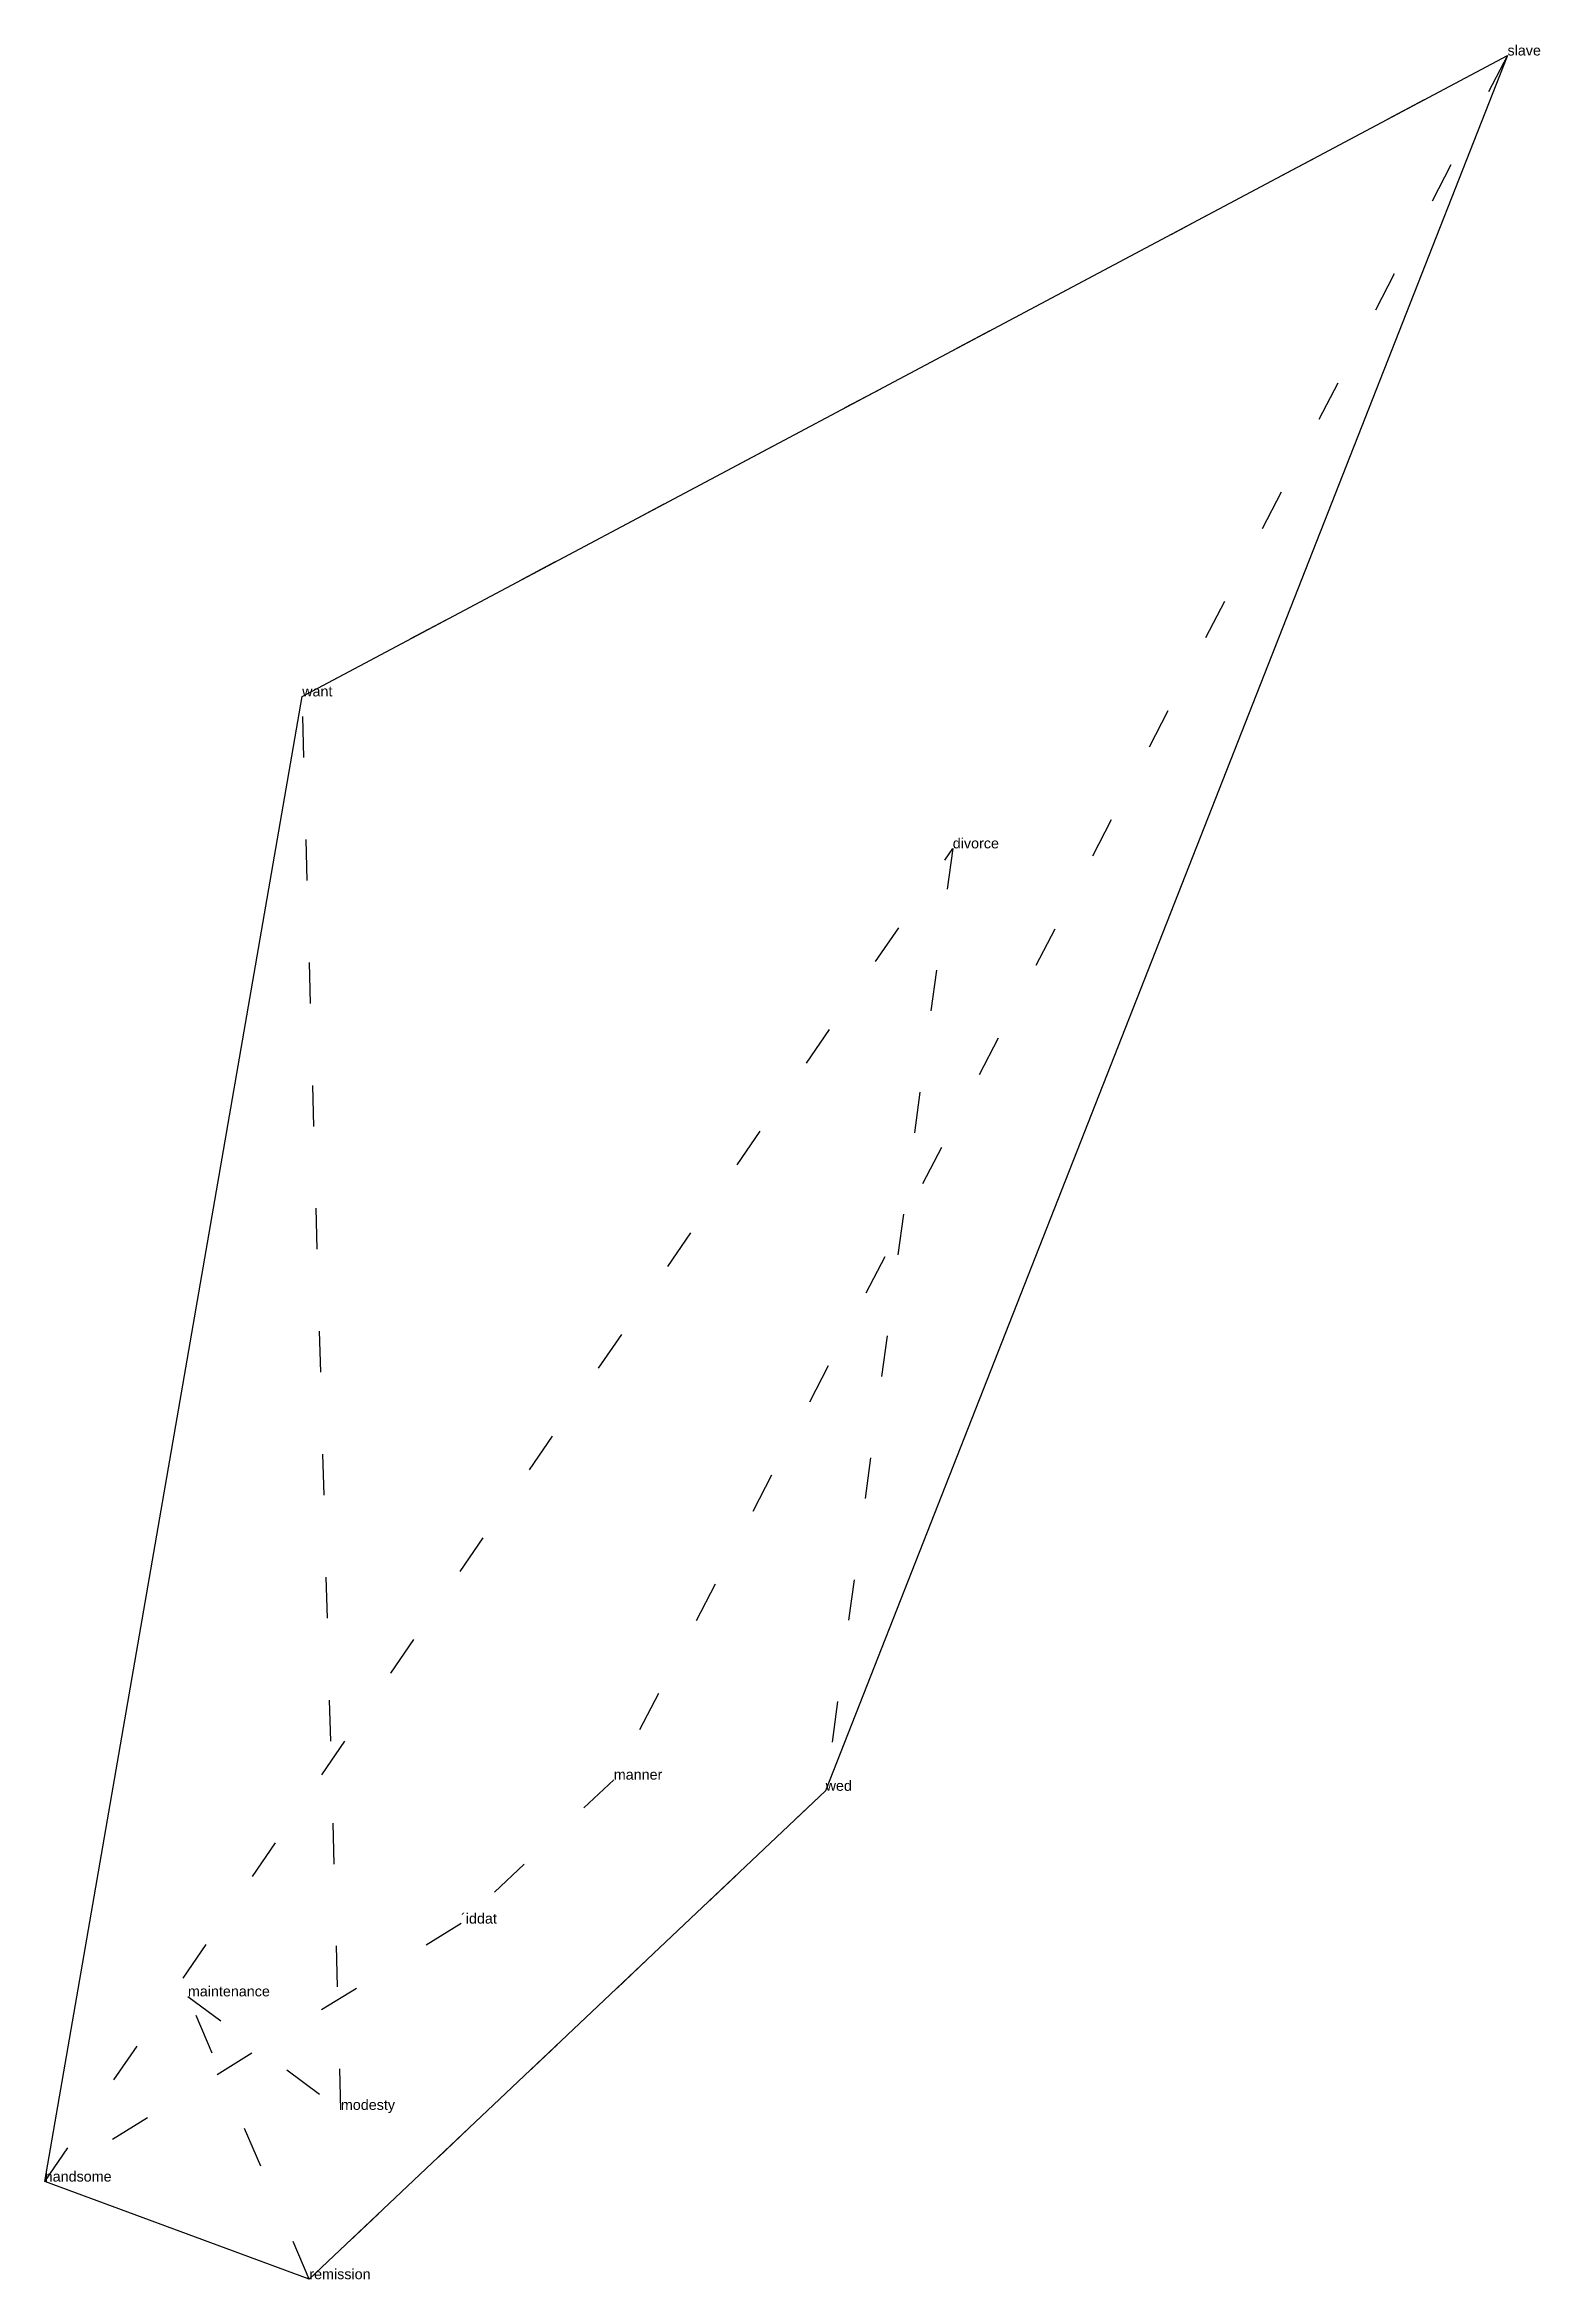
# Model space of a CAD drawing. Extents: x -1.43 to 2.22, y -5.43 to 0.02.
import ezdxf

# ---------------------------------------------------------------- set-up
doc = ezdxf.new("R2010")
doc.units = 0
doc.linetypes.add('DOT', pattern=[0.2, 0, -0.2])
doc.layers.add('TEXT', color=1, linetype='CONTINUOUS')
doc.styles.get("Standard").update_dxf_attribs({"font": 'arial.ttf'})

msp = doc.modelspace()

# ---------------------------------------------------------------- linework, layer by layer
at = {"layer": 'INTERNAL', "linetype": 'DOT'}
msp.add_polyline3d([(-0.803, -1.5685, 0), (2.1363, -0.0052, 0), (-0.0431, -4.2108, 0), (-0.4156, -4.5618, 0), (-1.4309, -5.1911, 0), (0.7836, -1.9392, 0), (0.4735, -4.238, 0), (-0.7856, -5.4292, 0), (-1.0817, -4.7394, 0), (-0.7086, -5.0163, 0), (-0.803, -1.5685, 0)], close=True, dxfattribs=at)
at = {"layer": 'OUTLINE', "linetype": 'CONTINUOUS'}
msp.add_polyline3d([(-0.7856, -5.4292, 0), (-1.4309, -5.1911, 0), (-0.803, -1.5685, 0), (2.1363, -0.0052, 0), (0.4735, -4.238, 0), (-0.7856, -5.4292, 0)], close=True, dxfattribs=at)

# ---------------------------------------------------------------- texts
at = {"layer": 'TEXT'}
for s, p in [('slave', (2.1363, -0.0052)), ('want', (-0.803, -1.5685)), ('divorce', (0.7836, -1.9392)), ('manner', (-0.0431, -4.2108)), ('wed', (0.4735, -4.238)), ('´iddat', (-0.4156, -4.5618)), ('maintenance', (-1.0817, -4.7394)), ('modesty', (-0.7086, -5.0163)), ('handsome', (-1.4309, -5.1911)), ('remission', (-0.7856, -5.4292))]:
    msp.add_text(s, height=0.025, dxfattribs=at).set_placement(p)

doc.saveas('drawing.dxf')
